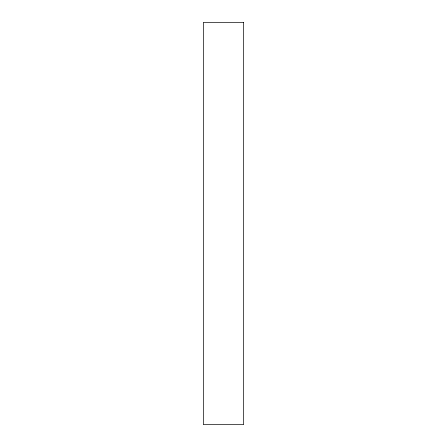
<?xml version="1.0" encoding="UTF-8"?>
<svg xmlns="http://www.w3.org/2000/svg" width="447" height="447" viewBox="0 0 447 447"><rect width="100%" height="100%" fill="white"/><g stroke="black" fill="none" stroke-linecap="round" stroke-linejoin="round"><path stroke-width="0.67" d="M243.615 22.35L203.385 22.35L203.385 424.65L243.615 424.65L243.615 22.35"/></g></svg>
